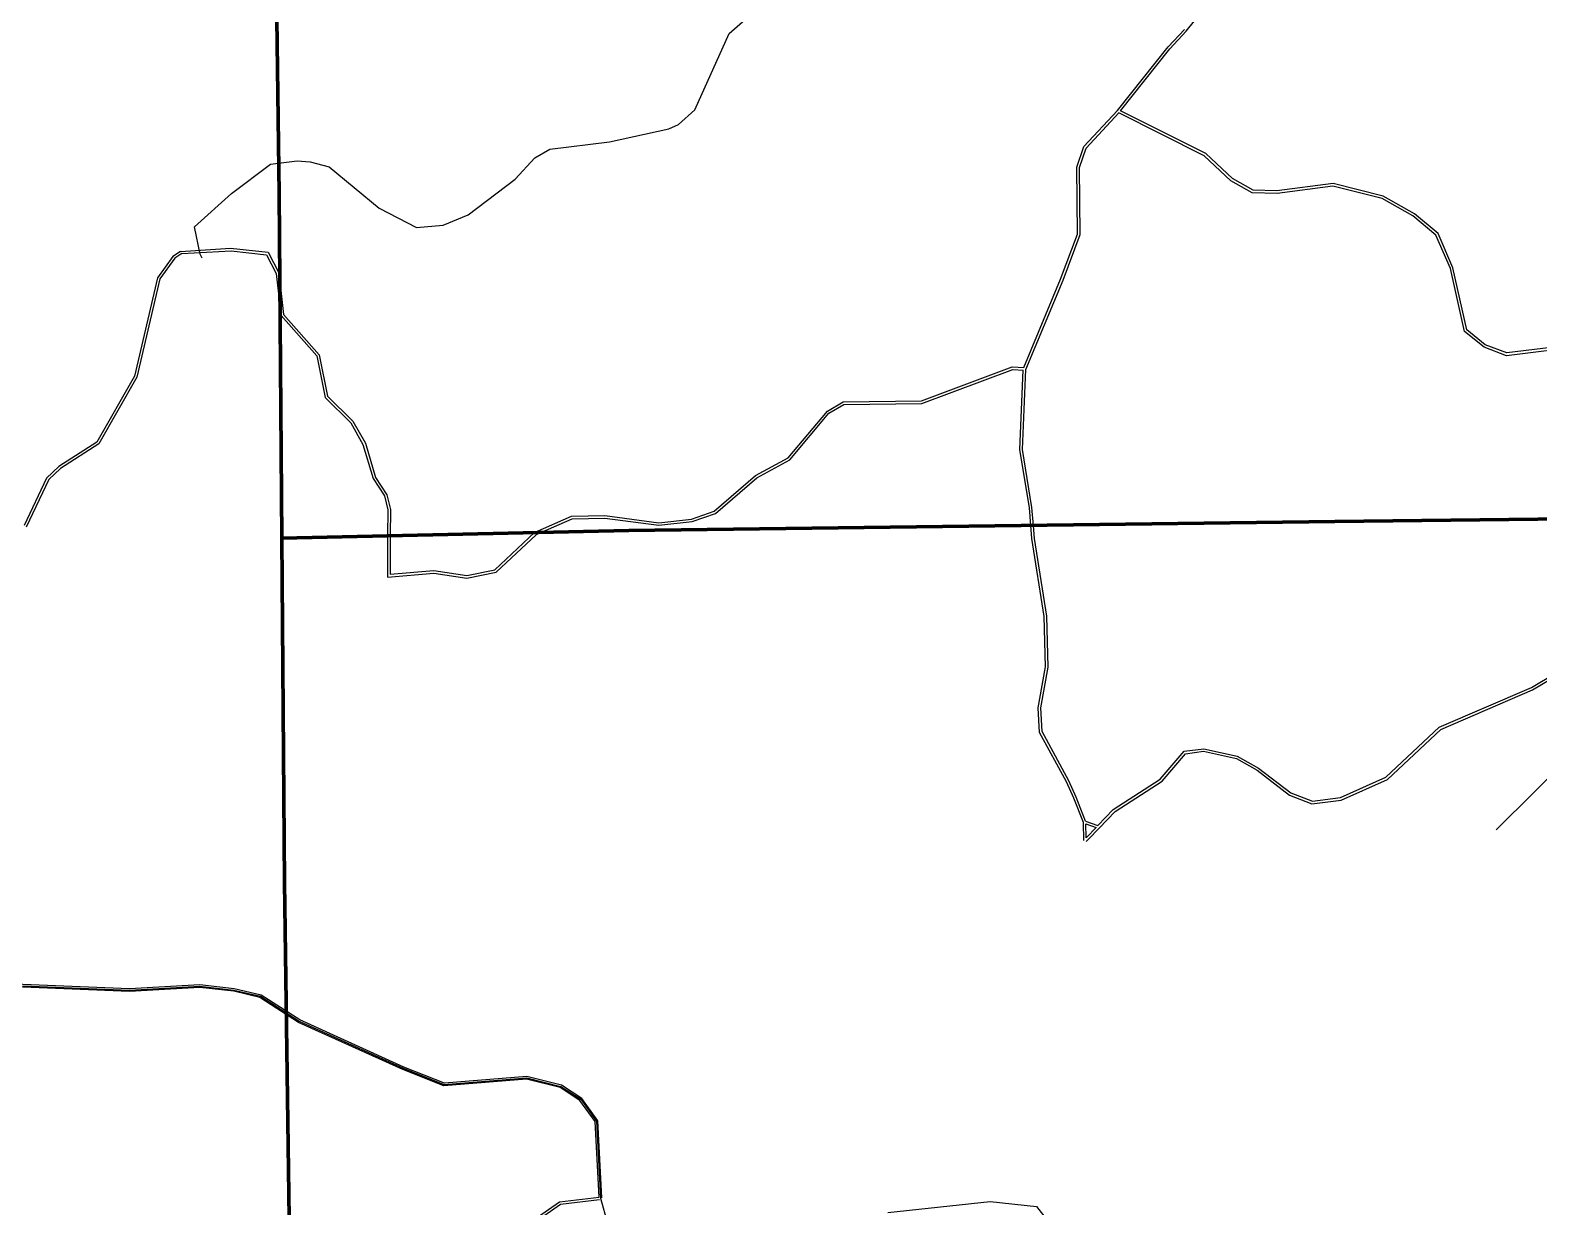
# Model space of a CAD drawing. Header units: inches. Extents: x 2666812 to 2767151, y 580083 to 705712.
# Drawn here: x 2705730 to 2717158, y 608026 to 616938 of the extents above; entities that cross this region are included whole.
import ezdxf

# ---------------------------------------------------------------- set-up
doc = ezdxf.new("R2010")
doc.units = ezdxf.units.IN
doc.header["$MEASUREMENT"] = 0
for name, color, linetype in [('BND-MCD', 42, 'Continuous'), ('HY-SHORE', 5, 'Continuous'), ('PLD-LANDBASE', 252, 'Continuous')]:
    doc.layers.add(name, color=color, linetype=linetype)
doc.layers.add('PLD-REMOTE-BOUNDARY', color=40, linetype='Continuous', lineweight=80)

msp = doc.modelspace()

# ---------------------------------------------------------------- linework, layer by layer
at = {"layer": 'BND-MCD'}
for points in [[(2705674, 609700), (2706483, 609667), (2707015, 609698), (2707273, 609668), (2707475, 609621), (2707768, 609432), (2708557, 609075), (2708867, 608953), (2709492, 609002), (2709750, 608938), (2709902, 608840), (2710021, 608674), (2710051, 608091), (2710104, 607900)], [(2712227, 607983), (2713002, 608067), (2713353, 608029), (2713632, 607673)]]:
    msp.add_lwpolyline(points, dxfattribs=at)
at = {"layer": 'HY-SHORE'}
for p, q in [((2711025, 616912), (2711207, 617073)), ((2710765, 616334), (2711025, 616912)), ((2710641, 616224), (2710765, 616334)), ((2710118, 616093), (2710567, 616190)), ((2710567, 616190), (2710641, 616224)), ((2709668, 616038), (2710118, 616093)), ((2709404, 615810), (2709552, 615970)), ((2709552, 615970), (2709668, 616038)), ((2707255, 615702), (2707552, 615922)), ((2707552, 615922), (2707752, 615949)), ((2707752, 615949), (2707852, 615942)), ((2707852, 615942), (2707994, 615902)), ((2707994, 615902), (2708373, 615590)), ((2709049, 615540), (2709404, 615810)), ((2706974, 615449), (2707255, 615702)), ((2708373, 615590), (2708658, 615443)), ((2708858, 615462), (2709049, 615540)), ((2707018, 615241), (2706974, 615449)), ((2708658, 615443), (2708858, 615462)), ((2707033, 615212), (2707018, 615241)), ((2716836, 610881), (2717634, 611675))]:
    msp.add_line(p, q, dxfattribs=at)
at = {"layer": 'PLD-LANDBASE'}
for points in [[(2713990, 616326), (2714364, 616798), (2714488, 616930), (2714551, 617009)], [(2713967, 616330), (2714350, 616812), (2714474, 616943)], [(2713257, 614382), (2713535, 615051), (2713665, 615393), (2713659, 615901), (2713711, 616056), (2713967, 616330)], [(2713273, 614369), (2713554, 615044), (2713685, 615390), (2713678, 615898), (2713729, 616045), (2713976, 616311)], [(2718681, 615832), (2718338, 615396), (2718283, 615190), (2718266, 614531), (2718200, 614367), (2718088, 614279), (2717930, 614294), (2717735, 614484), (2717522, 614547), (2716914, 614472), (2716743, 614538), (2716596, 614657), (2716490, 615133), (2716379, 615386), (2716205, 615532), (2715972, 615662), (2715598, 615756), (2715175, 615701), (2714988, 615706), (2714826, 615798), (2714623, 615987), (2713976, 616311)], [(2718666, 615844), (2718320, 615405), (2718263, 615193), (2718247, 614535), (2718184, 614380), (2718082, 614299), (2717939, 614313), (2717746, 614502), (2717524, 614567), (2716917, 614493), (2716753, 614556), (2716614, 614668), (2716508, 615139), (2716395, 615399), (2716216, 615548), (2715979, 615680), (2715600, 615776), (2715174, 615720), (2714994, 615726), (2714837, 615814), (2714635, 616003), (2713990, 616326)], [(2706868, 615262), (2707249, 615287), (2707533, 615256), (2707613, 615100), (2707621, 615034)], [(2706868, 615262), (2706812, 615225), (2706695, 615063), (2706520, 614318), (2706236, 613818), (2705948, 613632), (2705855, 613546), (2705685, 613186)], [(2706879, 615246), (2706826, 615211), (2706713, 615054), (2706539, 614311), (2706251, 613804), (2705960, 613617), (2705871, 613534), (2705701, 613174)], [(2706879, 615246), (2707254, 615267), (2707521, 615237), (2707594, 615095), (2707622, 614853)], [(2707621, 615034), (2707650, 614785), (2707920, 614480), (2707982, 614165), (2708175, 613977), (2708270, 613809), (2708347, 613551), (2708432, 613419), (2708459, 613308), (2708458, 613109)], [(2707622, 614853), (2707631, 614777), (2707902, 614471), (2707964, 614155), (2708159, 613964), (2708251, 613801), (2708329, 613543), (2708414, 613411), (2708439, 613306), (2708438, 613108)], [(2709551, 613133), (2709555, 613136), (2709832, 613258), (2710084, 613261), (2710493, 613207), (2710740, 613235), (2710912, 613294), (2711225, 613564), (2711473, 613700), (2711769, 614053), (2711888, 614123), (2712481, 614130), (2713170, 614389), (2713257, 614382)], [(2709599, 613134), (2709836, 613238), (2710083, 613241), (2710493, 613188), (2710745, 613216), (2710922, 613277), (2711236, 613548), (2711485, 613684), (2711781, 614038), (2711894, 614104), (2712484, 614111), (2713173, 614369), (2713253, 614362)], [(2713310, 613187), (2713299, 613320), (2713227, 613762), (2713253, 614362)], [(2713330, 613187), (2713318, 613323), (2713247, 613763), (2713273, 614369)], [(2708438, 613108), (2708437, 612796), (2708788, 612826), (2709039, 612787), (2709260, 612832), (2709566, 613119), (2709599, 613134)], [(2708458, 613109), (2708457, 612817), (2708788, 612845), (2709038, 612807), (2709250, 612850), (2709551, 613133)], [(2713708, 610938), (2713635, 611121), (2713581, 611244), (2713377, 611619), (2713366, 611806), (2713421, 612115), (2713412, 612497), (2713318, 613087), (2713310, 613187)], [(2713725, 610948), (2713653, 611129), (2713599, 611252), (2713396, 611625), (2713386, 611805), (2713441, 612114), (2713432, 612499), (2713338, 613089), (2713330, 613187)], [(2713819, 610913), (2713935, 611035), (2714291, 611264), (2714473, 611477), (2714620, 611496), (2714874, 611440), (2715035, 611349), (2715279, 611161), (2715443, 611098), (2715655, 611125), (2716000, 611279), (2716404, 611659), (2717102, 611960), (2717648, 612284)], [(2713829, 610895), (2713948, 611020), (2714304, 611249), (2714483, 611458), (2714619, 611476), (2714867, 611422), (2715024, 611333), (2715269, 611144), (2715440, 611078), (2715661, 611106), (2716011, 611262), (2716415, 611642), (2717111, 611942), (2717656, 612265)], [(2713711, 610801), (2713708, 610938)], [(2713725, 610948), (2713819, 610913)], [(2713728, 610926), (2713804, 610898)], [(2713730, 610821), (2713728, 610926)], [(2713729, 610793), (2713747, 610810), (2713829, 610895)], [(2713730, 610821), (2713733, 610824), (2713804, 610898)], [(2710138, 603609), (2709835, 603905), (2709553, 604106), (2709561, 604141), (2709321, 604399), (2709253, 604432), (2709098, 604684), (2709047, 604841), (2708936, 604957), (2708918, 605100), (2708823, 605375), (2708775, 606611), (2708815, 606822), (2708995, 607159), (2709142, 607394), (2709239, 607671), (2709349, 607791), (2709740, 608064), (2710041, 608100)], [(2710152, 603624), (2709848, 603921), (2709575, 604114), (2709583, 604146), (2709333, 604415), (2709267, 604447), (2709116, 604692), (2709064, 604851), (2708955, 604966), (2708937, 605105), (2708842, 605379), (2708795, 606609), (2708834, 606815), (2709012, 607149), (2709160, 607385), (2709257, 607660), (2709362, 607776), (2709747, 608045), (2710044, 608080)]]:
    msp.add_lwpolyline(points, dxfattribs=at)
for points in [[(2710061, 608093), (2710030, 608678), (2709908, 608847), (2709754, 608947), (2709492, 609012), (2708868, 608963), (2708560, 609083), (2707773, 609441), (2707479, 609630), (2707276, 609678), (2707016, 609708), (2706483, 609677), (2705674, 609710), (2705348, 609715, 0.107168), (2705266, 609694), (2704903, 609514)], [(2710041, 608100), (2710010, 608671), (2709894, 608832), (2709746, 608929), (2709490, 608992), (2708865, 608943), (2708553, 609065), (2707764, 609423), (2707471, 609611), (2707273, 609658), (2707015, 609688), (2706483, 609657), (2705674, 609690), (2705353, 609695, 0.107168), (2705271, 609675), (2704903, 609492)]]:
    msp.add_lwpolyline(points, format="xyb", dxfattribs=at)
at = {"layer": 'PLD-REMOTE-BOUNDARY'}
for points in [[(2720887, 613277), (2715612, 613216), (2710265, 613149), (2707636, 613091), (2707616, 615699), (2707582, 618351), (2704949, 618283)], [(2707731, 605220), (2707657, 610482), (2707616, 615699), (2707582, 618351), (2704949, 618283)]]:
    msp.add_lwpolyline(points, dxfattribs=at)

doc.saveas('drawing.dxf')
